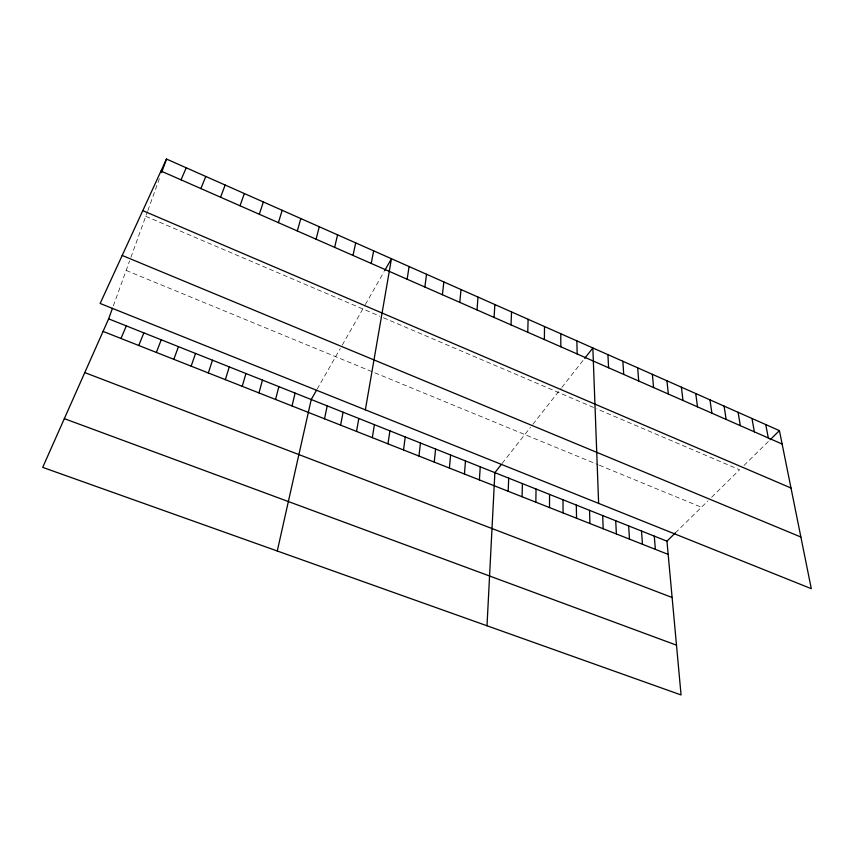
<?xml version="1.0" encoding="UTF-8"?>
<svg xmlns="http://www.w3.org/2000/svg" width="854" height="854" viewBox="0 0 854 854"><rect width="100%" height="100%" fill="white"/><g stroke="black" fill="none" stroke-linecap="round" stroke-linejoin="round"><path stroke-width="0.64" stroke-dasharray="4.27 3.2" d="M113.326 305.913L129.616 260.918M130.908 257.342L147.432 211.685M147.849 210.532L159.399 178.657M317.165 389.114L340.255 348.581M342.24 345.112L364.722 305.636M365.352 304.526L384.076 271.668M502.163 463.37L530.462 427.363M532.885 424.278L561.11 388.367M561.879 387.385L583.89 359.363M675.354 532.896L707.945 500.871M711.67 497.209L739.585 469.775L596.786 408.82M743.994 465.441L769.187 440.685M126.157 270.451L598.216 464.768M599.359 465.238L701.444 507.255M145.767 216.308L379.891 316.236M383.51 317.784L595.58 408.308"/><path stroke-width="1.28" d="M549.506 507.575L549.57 494.413M544.382 339.55L544.51 326.538M535.842 502.173L536.045 489.032M527.761 332.249L528.103 319.268M522.061 496.74L522.424 483.61M508.183 491.263L508.706 478.144M511.002 324.872L511.557 311.934M487.004 625.769L494.882 472.646L501.351 464.405M494.082 317.442L494.861 304.536M479.393 479.905L480.236 466.818M477.012 309.938L478.016 297.075M464.459 474.013L465.473 460.936M449.407 468.067L450.602 455.011M459.783 302.369L461.011 289.549M434.238 462.089L435.604 449.044M442.404 294.726L443.856 281.948M418.94 456.047L420.488 443.023M424.854 287.008L426.552 274.273M403.526 449.962L405.255 436.96M387.983 443.834L389.904 430.843M407.144 279.226L409.077 266.533M372.312 437.654L374.415 424.684M365.363 409.835L391.452 258.719L384.695 270.59M356.524 431.419L358.819 418.471M371.223 263.438L373.657 250.841M340.597 425.132L343.084 412.204M324.531 418.802L327.221 405.885M353.012 255.431L355.702 242.888M277.272 551.001L311.23 399.523L316.503 390.267M334.629 247.35L337.576 234.85M292.025 405.97L295.11 393.107M316.065 239.195L319.279 226.748M275.564 399.469L278.863 386.627M258.965 392.925L262.477 380.105M297.331 230.964L300.811 218.56M242.226 386.318L245.952 373.529M278.415 222.648L282.172 210.297M225.339 379.656L229.288 366.889M208.323 372.942L212.486 360.207M259.317 214.247L263.352 201.96M191.147 366.163L195.545 353.46M240.027 205.771L244.351 193.548M675.354 532.896L666.953 541.158L681.065 694.953L42.7 467.373L108.639 318.852L112.461 308.283M161.587 172.604L166.487 159.047L779.424 430.629L811.3 588.684L100.142 303.458L166.487 159.047M173.832 359.331L178.454 346.649M220.556 197.221L225.168 185.04M156.367 352.446L161.225 339.796M200.893 188.574L205.793 176.468M138.754 345.486L143.846 332.868M120.99 338.483L126.317 325.897M181.037 179.842L186.236 167.8M584.702 358.328L592.857 347.962L598.633 503.39M770.116 439.767L779.424 430.629M64.328 418.652L676.496 645.165M84.781 372.59L672.119 597.501M103.067 331.405L668.17 554.395M108.639 318.852L666.953 541.158M122.197 255.453L800.881 537.027M142.789 210.628L790.996 488.008M160.99 171.035L782.136 444.048M765.76 424.566L768.312 437.974M751.979 418.46L754.37 431.846M738.091 412.311L740.322 425.676M724.085 406.109L726.156 419.453M709.973 399.853L711.884 413.176M695.743 393.545L697.494 406.846M681.407 387.193L682.976 400.462M666.942 380.788L668.34 394.036M652.371 374.33L653.588 387.556M654.281 536.109L655.36 549.336M637.671 367.818L638.717 381.012M641.514 531.028L642.464 544.244M622.854 361.253L623.719 374.415M628.661 525.915L629.473 539.12M607.92 354.634L608.592 367.775M615.713 520.759L616.385 533.963M602.678 515.56L603.202 528.754M589.538 510.34L589.933 523.523M576.877 340.885L577.165 353.962M576.311 505.066L576.557 518.239M562.989 499.761L563.085 512.923M560.768 333.743L560.843 346.788"/></g></svg>
